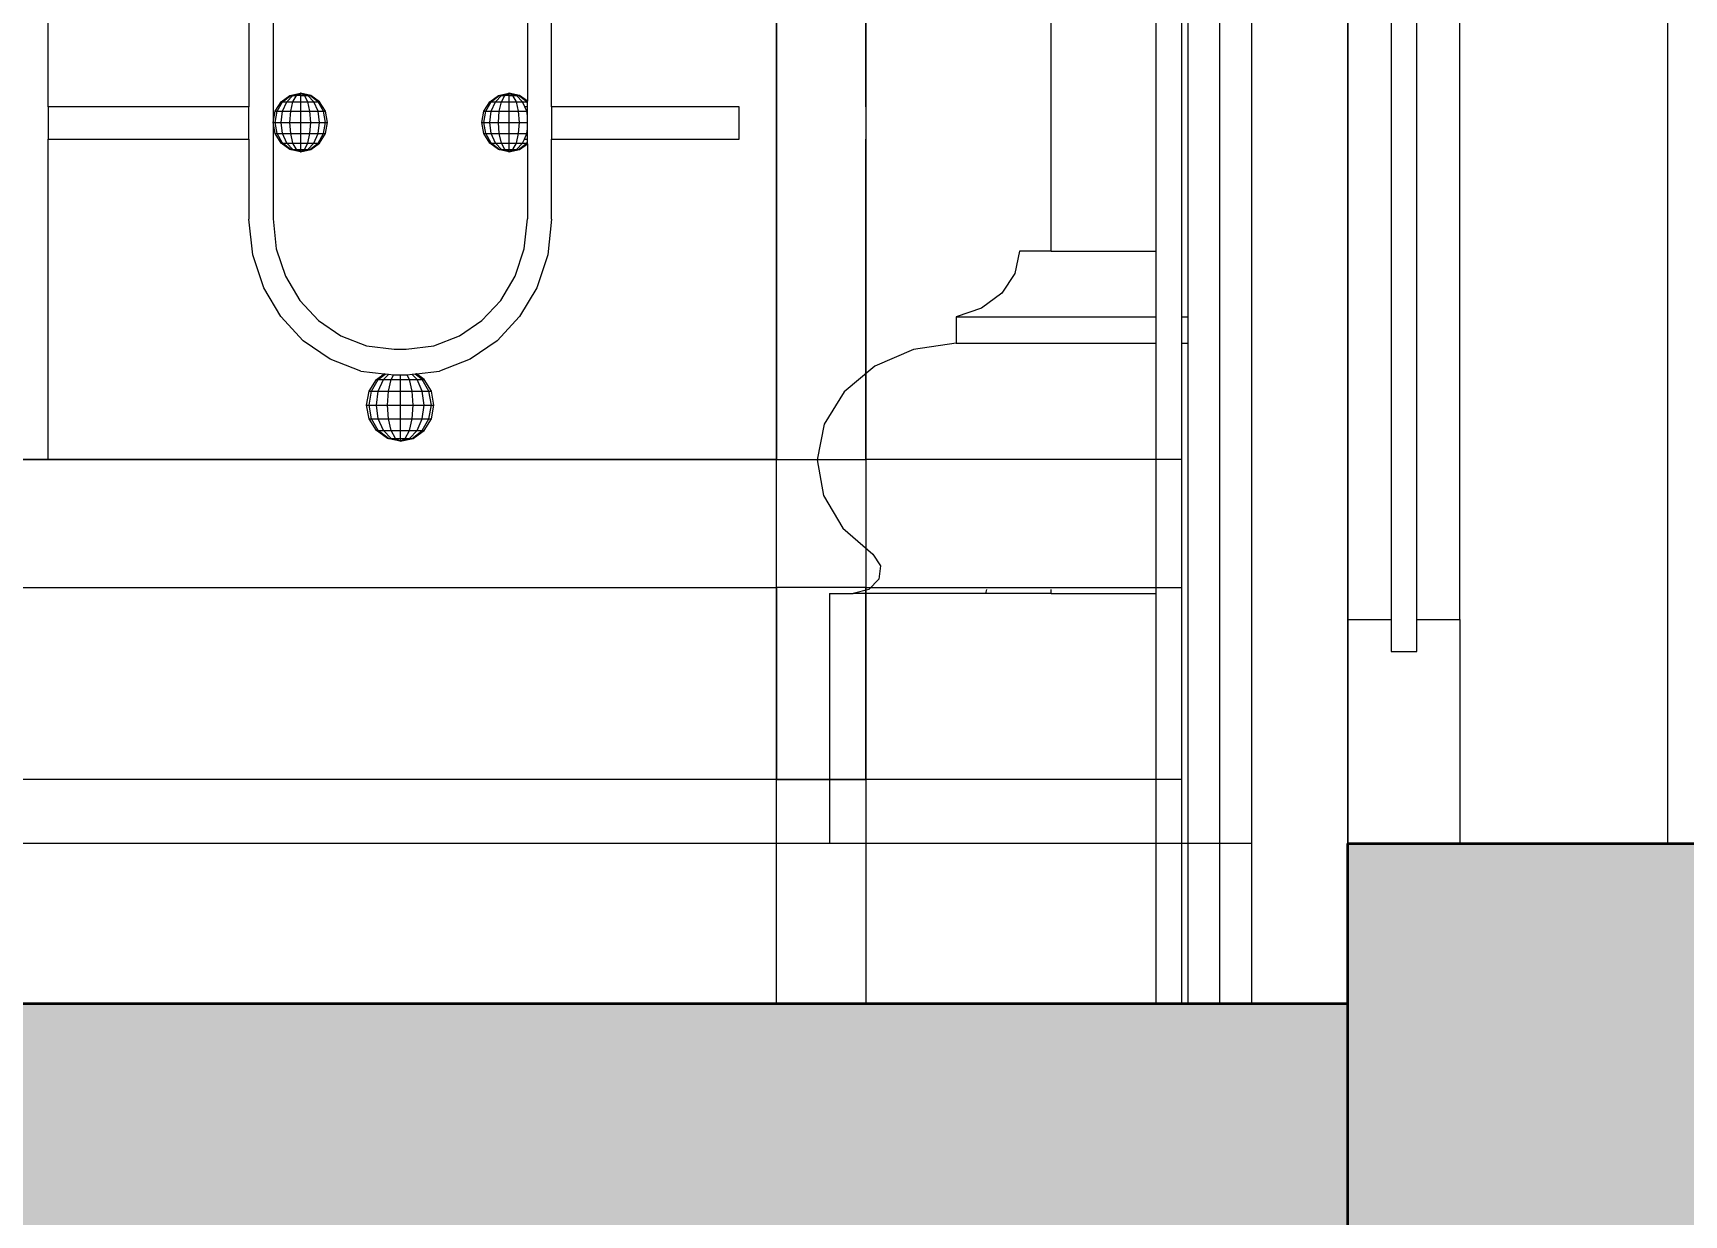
# Model space of a CAD drawing. Header units: millimetres. Extents: x 1832547 to 2001569, y -558009 to -417808.
# Drawn here: x 1918199 to 1918715, y -552015 to -551646 of the extents above; entities that cross this region are included whole.
import ezdxf

# ---------------------------------------------------------------- set-up
doc = ezdxf.new("R2010")
doc.units = ezdxf.units.MM
doc.header["$MEASUREMENT"] = 0
doc.linetypes.add('CENTER', pattern=[2, 1.25, -0.25, 0.25, -0.25])
doc.layers.get('0').update_dxf_attribs({"linetype": 'CONTINUOUS'})
doc.layers.get('DEFPOINTS').update_dxf_attribs({"linetype": 'CONTINUOUS'})
for name, color, linetype, lineweight in [('CA-cot', 2, 'CONTINUOUS', 35), ('CA. HATCH', 250, 'CONTINUOUS', 9), ('CA.dim 08', 8, 'CONTINUOUS', 13), ('CA.manh 08', 8, 'CONTINUOUS', 9), ('CA.thay 145', 145, 'CONTINUOUS', 18), ('CA.tim 67', 67, 'CENTER', 9), ('CA.vat lieu 08', 8, 'CONTINUOUS', 5), ('CA_manh 08', 8, 'CONTINUOUS', 9)]:
    doc.layers.add(name, color=color, linetype=linetype, lineweight=lineweight)
doc.layers.add('H', color=250, linetype='CONTINUOUS')
doc.styles.get("Standard").update_dxf_attribs({"font": 'roman.shx'})
doc.dimstyles.new('CA 70', dxfattribs={"dimscale": 0.7, "dimtxt": 220, "dimasz": 60, "dimexe": 160, "dimexo": 0, "dimgap": 30, "dimtad": 1, "dimdec": 0, "dimrnd": 5, "dimzin": 0, "dimdsep": 46, "dimtxsty": 'Standard', "dimblk": 'ARCHTICK', "dimcen": 0.09, "dimdle": 160, "dimclrd": 256, "dimclre": 256, "dimclrt": 255, "dimadec": 0, "dimazin": 0, "dimtfac": 1, "dimtdec": 0, "dimtix": 1, "dimtmove": 2, "dimatfit": 3, "dimldrblk": 'DOT', "dimfxl": 600, "dimfxlon": 1, "dimtolj": 1, "dimtzin": 0, "dimarcsym": 0})

# ---------------------------------------------------------------- blocks, each defined once
blk = doc.blocks.new('EG535')
at = {"layer": 'CA_manh 08'}
for p, q in [((1948186.53, -526490.22), (1948186.53, -527223.59)), ((1947958.98, -527113.43), (1947958.98, -526601.15)), ((1948021.7, -526601.15), (1948021.7, -527113.43)), ((1948029.27, -526602.13), (1948029.27, -527118.32)), ((1948108.72, -526601.77), (1948108.72, -527111.66)), ((1948116.28, -527113.43), (1948116.28, -526601.15)), ((1948186.53, -526601.15), (1948186.53, -527113.43)), ((1948214.46, -527113.43), (1948214.46, -526600.38)), ((1948214.46, -527113.43), (1948214.46, -526600.38)), ((1948034.52, -527109.87), (1948037.78, -527109.17)), ((1948034.77, -527109.87), (1948037.78, -527109.17)), ((1948035.48, -527109.87), (1948037.78, -527109.17)), ((1948036.53, -527109.87), (1948037.78, -527109.17)), ((1948037.78, -527109.17), (1948037.78, -527109.87)), ((1948039.03, -527109.87), (1948037.78, -527109.17)), ((1948040.08, -527109.87), (1948037.78, -527109.17)), ((1948040.79, -527109.87), (1948037.78, -527109.17)), ((1948041.04, -527109.87), (1948037.78, -527109.17)), ((1948099.71, -527109.87), (1948102.96, -527109.17)), ((1948099.95, -527109.87), (1948102.96, -527109.17)), ((1948100.66, -527109.87), (1948102.96, -527109.17)), ((1948101.72, -527109.87), (1948102.96, -527109.17)), ((1948102.96, -527109.17), (1948102.96, -527109.87)), ((1948104.21, -527109.87), (1948102.96, -527109.17)), ((1948105.27, -527109.87), (1948102.96, -527109.17)), ((1948105.97, -527109.87), (1948102.96, -527109.17)), ((1948106.22, -527109.87), (1948102.96, -527109.17)), ((1948021.7, -527113.43), (1947958.98, -527113.43)), ((1947958.98, -527113.43), (1947958.98, -527123.59)), ((1948021.7, -527123.59), (1948021.7, -527113.43)), ((1948029.27, -527118.32), (1948029.91, -527114.82)), ((1948029.91, -527114.82), (1948031.76, -527111.85)), ((1948029.91, -527114.82), (1948030.51, -527114.82)), ((1948029.91, -527118.32), (1948030.51, -527114.82)), ((1948030.51, -527114.82), (1948032.22, -527111.85)), ((1948030.51, -527114.82), (1948032.22, -527114.82)), ((1948031.76, -527111.85), (1948034.52, -527109.87)), ((1948032.22, -527111.85), (1948031.76, -527111.85)), ((1948031.76, -527118.32), (1948032.22, -527114.82)), ((1948032.22, -527111.85), (1948034.77, -527109.87)), ((1948032.22, -527111.85), (1948033.52, -527111.85)), ((1948032.22, -527114.82), (1948033.52, -527111.85)), ((1948032.22, -527114.82), (1948034.77, -527114.82)), ((1948033.52, -527111.85), (1948035.48, -527109.87)), ((1948033.52, -527111.85), (1948035.48, -527111.85)), ((1948034.52, -527109.87), (1948034.77, -527109.87)), ((1948034.52, -527118.32), (1948034.77, -527114.82)), ((1948034.77, -527109.87), (1948035.48, -527109.87)), ((1948034.77, -527114.82), (1948035.48, -527111.85)), ((1948034.77, -527114.82), (1948037.78, -527114.82)), ((1948035.48, -527109.87), (1948036.53, -527109.87)), ((1948035.48, -527111.85), (1948036.53, -527109.87)), ((1948035.48, -527111.85), (1948037.78, -527111.85)), ((1948037.78, -527109.87), (1948036.53, -527109.87)), ((1948037.78, -527109.87), (1948039.03, -527109.87)), ((1948037.78, -527109.87), (1948037.78, -527111.85)), ((1948037.78, -527111.85), (1948040.08, -527111.85)), ((1948037.78, -527111.85), (1948037.78, -527114.82)), ((1948037.78, -527114.82), (1948040.79, -527114.82)), ((1948037.78, -527114.82), (1948037.78, -527118.32)), ((1948039.03, -527109.87), (1948040.08, -527109.87)), ((1948040.08, -527111.85), (1948039.03, -527109.87)), ((1948040.08, -527109.87), (1948040.79, -527109.87)), ((1948042.04, -527111.85), (1948040.08, -527109.87)), ((1948040.08, -527111.85), (1948042.04, -527111.85)), ((1948040.79, -527114.82), (1948040.08, -527111.85)), ((1948040.79, -527109.87), (1948041.04, -527109.87)), ((1948043.34, -527111.85), (1948040.79, -527109.87)), ((1948040.79, -527114.82), (1948043.34, -527114.82)), ((1948041.04, -527118.32), (1948040.79, -527114.82)), ((1948043.8, -527111.85), (1948041.04, -527109.87)), ((1948042.04, -527111.85), (1948043.34, -527111.85)), ((1948043.34, -527114.82), (1948042.04, -527111.85)), ((1948043.34, -527111.85), (1948043.8, -527111.85)), ((1948045.04, -527114.82), (1948043.34, -527111.85)), ((1948043.34, -527114.82), (1948045.04, -527114.82)), ((1948043.8, -527118.32), (1948043.34, -527114.82)), ((1948045.64, -527114.82), (1948043.8, -527111.85)), ((1948045.04, -527114.82), (1948045.64, -527114.82)), ((1948045.64, -527118.32), (1948045.04, -527114.82)), ((1948046.29, -527118.32), (1948045.64, -527114.82)), ((1948094.45, -527118.32), (1948095.1, -527114.82)), ((1948095.1, -527114.82), (1948096.94, -527111.85)), ((1948095.1, -527114.82), (1948095.7, -527114.82)), ((1948095.1, -527118.32), (1948095.7, -527114.82)), ((1948095.7, -527114.82), (1948097.4, -527111.85)), ((1948095.7, -527114.82), (1948097.4, -527114.82)), ((1948096.94, -527111.85), (1948099.71, -527109.87)), ((1948097.4, -527111.85), (1948096.94, -527111.85)), ((1948096.94, -527118.32), (1948097.4, -527114.82)), ((1948097.4, -527111.85), (1948099.95, -527109.87)), ((1948097.4, -527111.85), (1948098.71, -527111.85)), ((1948097.4, -527114.82), (1948098.71, -527111.85)), ((1948097.4, -527114.82), (1948099.95, -527114.82)), ((1948098.71, -527111.85), (1948100.66, -527109.87)), ((1948098.71, -527111.85), (1948100.66, -527111.85)), ((1948099.71, -527109.87), (1948099.95, -527109.87)), ((1948099.71, -527118.32), (1948099.95, -527114.82)), ((1948099.95, -527109.87), (1948100.66, -527109.87)), ((1948099.95, -527114.82), (1948100.66, -527111.85)), ((1948099.95, -527114.82), (1948102.96, -527114.82)), ((1948100.66, -527109.87), (1948101.72, -527109.87)), ((1948100.66, -527111.85), (1948101.72, -527109.87)), ((1948100.66, -527111.85), (1948102.96, -527111.85)), ((1948102.96, -527109.87), (1948101.72, -527109.87)), ((1948102.96, -527109.87), (1948104.21, -527109.87)), ((1948102.96, -527109.87), (1948102.96, -527111.85)), ((1948102.96, -527111.85), (1948105.27, -527111.85)), ((1948102.96, -527111.85), (1948102.96, -527114.82)), ((1948102.96, -527114.82), (1948105.97, -527114.82)), ((1948102.96, -527114.82), (1948102.96, -527118.32)), ((1948104.21, -527109.87), (1948105.27, -527109.87)), ((1948105.27, -527111.85), (1948104.21, -527109.87)), ((1948105.27, -527109.87), (1948105.97, -527109.87)), ((1948107.22, -527111.85), (1948105.27, -527109.87)), ((1948105.27, -527111.85), (1948107.22, -527111.85)), ((1948105.97, -527114.82), (1948105.27, -527111.85)), ((1948105.97, -527109.87), (1948106.22, -527109.87)), ((1948108.52, -527111.85), (1948105.97, -527109.87)), ((1948105.97, -527114.82), (1948108.52, -527114.82)), ((1948106.22, -527118.32), (1948105.97, -527114.82)), ((1948108.72, -527111.66), (1948106.22, -527109.87)), ((1948107.22, -527111.85), (1948108.52, -527111.85)), ((1948108.52, -527114.82), (1948107.22, -527111.85)), ((1948108.72, -527113.43), (1948108.03, -527113.43)), ((1948108.52, -527111.85), (1948108.72, -527111.85)), ((1948108.72, -527112.19), (1948108.52, -527111.85)), ((1948108.52, -527114.82), (1948108.72, -527114.82)), ((1948108.72, -527116.29), (1948108.52, -527114.82)), ((1948108.72, -527111.85), (1948108.72, -527111.66)), ((1948108.72, -527112.19), (1948108.72, -527111.85)), ((1948108.72, -527113.43), (1948108.72, -527112.19)), ((1948108.72, -527114.82), (1948108.72, -527113.43)), ((1948108.72, -527116.29), (1948108.72, -527114.82)), ((1948174.9, -527113.43), (1948116.28, -527113.43)), ((1948116.28, -527113.43), (1948116.28, -527123.59)), ((1948174.9, -527123.59), (1948174.9, -527113.43)), ((1948186.53, -527123.59), (1948186.53, -527113.43)), ((1948214.46, -527113.43), (1948214.46, -527123.59)), ((1948214.46, -527113.43), (1948214.46, -527123.59)), ((1948029.27, -527118.32), (1948029.91, -527118.32)), ((1948029.91, -527121.82), (1948029.27, -527118.32)), ((1948029.27, -527118.32), (1948029.27, -527148.46)), ((1948029.91, -527118.32), (1948031.76, -527118.32)), ((1948030.51, -527121.82), (1948029.91, -527118.32)), ((1948031.76, -527118.32), (1948034.52, -527118.32)), ((1948032.22, -527121.82), (1948031.76, -527118.32)), ((1948034.52, -527118.32), (1948037.78, -527118.32)), ((1948034.77, -527121.82), (1948034.52, -527118.32)), ((1948037.78, -527118.32), (1948041.04, -527118.32)), ((1948037.78, -527118.32), (1948037.78, -527121.82)), ((1948040.79, -527121.82), (1948041.04, -527118.32)), ((1948041.04, -527118.32), (1948043.8, -527118.32)), ((1948043.34, -527121.82), (1948043.8, -527118.32)), ((1948043.8, -527118.32), (1948045.64, -527118.32)), ((1948045.04, -527121.82), (1948045.64, -527118.32)), ((1948045.64, -527118.32), (1948046.29, -527118.32)), ((1948045.64, -527121.82), (1948046.29, -527118.32)), ((1948094.45, -527118.32), (1948095.1, -527118.32)), ((1948095.1, -527121.82), (1948094.45, -527118.32)), ((1948095.1, -527118.32), (1948096.94, -527118.32)), ((1948095.7, -527121.82), (1948095.1, -527118.32)), ((1948096.94, -527118.32), (1948099.71, -527118.32)), ((1948097.4, -527121.82), (1948096.94, -527118.32)), ((1948099.71, -527118.32), (1948102.96, -527118.32)), ((1948099.95, -527121.82), (1948099.71, -527118.32)), ((1948102.96, -527118.32), (1948106.22, -527118.32)), ((1948102.96, -527118.32), (1948102.96, -527121.82)), ((1948105.97, -527121.82), (1948106.22, -527118.32)), ((1948106.22, -527118.32), (1948108.72, -527118.32)), ((1948108.72, -527118.32), (1948108.72, -527116.29)), ((1948108.72, -527120.34), (1948108.72, -527118.32)), ((1947958.98, -527123.59), (1948021.7, -527123.59)), ((1947958.98, -527223.59), (1947958.98, -527123.59)), ((1948021.7, -527123.59), (1948021.7, -527148.49)), ((1948029.91, -527121.82), (1948030.51, -527121.82)), ((1948031.76, -527124.78), (1948029.91, -527121.82)), ((1948030.51, -527121.82), (1948032.22, -527121.82)), ((1948032.22, -527124.78), (1948030.51, -527121.82)), ((1948031.76, -527124.78), (1948032.22, -527124.78)), ((1948034.52, -527126.77), (1948031.76, -527124.78)), ((1948032.22, -527121.82), (1948034.77, -527121.82)), ((1948033.52, -527124.78), (1948032.22, -527121.82)), ((1948032.22, -527124.78), (1948033.52, -527124.78)), ((1948034.77, -527126.77), (1948032.22, -527124.78)), ((1948033.52, -527124.78), (1948035.48, -527124.78)), ((1948035.48, -527126.77), (1948033.52, -527124.78)), ((1948034.77, -527121.82), (1948037.78, -527121.82)), ((1948035.48, -527124.78), (1948034.77, -527121.82)), ((1948035.48, -527124.78), (1948037.78, -527124.78)), ((1948036.53, -527126.77), (1948035.48, -527124.78)), ((1948037.78, -527121.82), (1948040.79, -527121.82)), ((1948037.78, -527121.82), (1948037.78, -527124.78)), ((1948037.78, -527124.78), (1948040.08, -527124.78)), ((1948037.78, -527124.78), (1948037.78, -527126.77)), ((1948039.03, -527126.77), (1948040.08, -527124.78)), ((1948040.08, -527124.78), (1948040.79, -527121.82)), ((1948040.08, -527124.78), (1948042.04, -527124.78)), ((1948040.08, -527126.77), (1948042.04, -527124.78)), ((1948040.79, -527121.82), (1948043.34, -527121.82)), ((1948040.79, -527126.77), (1948043.34, -527124.78)), ((1948041.04, -527126.77), (1948043.8, -527124.78)), ((1948042.04, -527124.78), (1948043.34, -527121.82)), ((1948042.04, -527124.78), (1948043.34, -527124.78)), ((1948043.34, -527121.82), (1948045.04, -527121.82)), ((1948043.34, -527124.78), (1948045.04, -527121.82)), ((1948043.34, -527124.78), (1948043.8, -527124.78)), ((1948043.8, -527124.78), (1948045.64, -527121.82)), ((1948045.04, -527121.82), (1948045.64, -527121.82)), ((1948095.1, -527121.82), (1948095.7, -527121.82)), ((1948096.94, -527124.78), (1948095.1, -527121.82)), ((1948095.7, -527121.82), (1948097.4, -527121.82)), ((1948097.4, -527124.78), (1948095.7, -527121.82)), ((1948096.94, -527124.78), (1948097.4, -527124.78)), ((1948099.71, -527126.77), (1948096.94, -527124.78)), ((1948097.4, -527121.82), (1948099.95, -527121.82)), ((1948098.71, -527124.78), (1948097.4, -527121.82)), ((1948097.4, -527124.78), (1948098.71, -527124.78)), ((1948099.95, -527126.77), (1948097.4, -527124.78)), ((1948098.71, -527124.78), (1948100.66, -527124.78)), ((1948100.66, -527126.77), (1948098.71, -527124.78)), ((1948099.95, -527121.82), (1948102.96, -527121.82)), ((1948100.66, -527124.78), (1948099.95, -527121.82)), ((1948100.66, -527124.78), (1948102.96, -527124.78)), ((1948101.72, -527126.77), (1948100.66, -527124.78)), ((1948102.96, -527121.82), (1948105.97, -527121.82)), ((1948102.96, -527121.82), (1948102.96, -527124.78)), ((1948102.96, -527124.78), (1948105.27, -527124.78)), ((1948102.96, -527124.78), (1948102.96, -527126.77)), ((1948104.21, -527126.77), (1948105.27, -527124.78)), ((1948105.27, -527124.78), (1948105.97, -527121.82)), ((1948105.27, -527124.78), (1948107.22, -527124.78)), ((1948105.27, -527126.77), (1948107.22, -527124.78)), ((1948105.97, -527121.82), (1948108.52, -527121.82)), ((1948105.97, -527126.77), (1948108.52, -527124.78)), ((1948106.22, -527126.77), (1948108.72, -527124.97)), ((1948107.22, -527124.78), (1948107.77, -527123.59)), ((1948107.22, -527124.78), (1948108.52, -527124.78)), ((1948107.77, -527123.59), (1948108.52, -527121.82)), ((1948107.77, -527123.59), (1948108.72, -527123.59)), ((1948108.52, -527121.82), (1948108.72, -527120.34)), ((1948108.52, -527121.82), (1948108.72, -527121.82)), ((1948108.52, -527124.78), (1948108.72, -527124.45)), ((1948108.52, -527124.78), (1948108.72, -527124.78)), ((1948108.72, -527121.82), (1948108.72, -527120.34)), ((1948108.72, -527123.59), (1948108.72, -527121.82)), ((1948108.72, -527124.45), (1948108.72, -527123.59)), ((1948108.72, -527124.78), (1948108.72, -527124.45)), ((1948108.72, -527124.97), (1948108.72, -527124.78)), ((1948108.72, -527124.97), (1948108.72, -527148.46)), ((1948116.28, -527148.49), (1948116.28, -527123.59)), ((1948116.28, -527123.59), (1948174.9, -527123.59)), ((1948186.53, -527123.59), (1948186.53, -527223.59)), ((1948214.46, -527223.59), (1948214.46, -527123.59)), ((1948214.46, -527223.59), (1948214.46, -527123.59)), ((1948034.77, -527126.77), (1948034.52, -527126.77)), ((1948037.78, -527127.46), (1948034.52, -527126.77)), ((1948034.77, -527126.77), (1948035.48, -527126.77)), ((1948037.78, -527127.46), (1948034.77, -527126.77)), ((1948035.48, -527126.77), (1948036.53, -527126.77)), ((1948037.78, -527127.46), (1948035.48, -527126.77)), ((1948036.53, -527126.77), (1948037.78, -527126.77)), ((1948037.78, -527127.46), (1948036.53, -527126.77)), ((1948037.78, -527126.77), (1948039.03, -527126.77)), ((1948037.78, -527127.46), (1948039.03, -527126.77)), ((1948037.78, -527127.46), (1948041.04, -527126.77)), ((1948037.78, -527126.77), (1948037.78, -527127.46)), ((1948037.78, -527127.46), (1948040.08, -527126.77)), ((1948037.78, -527127.46), (1948040.79, -527126.77)), ((1948039.03, -527126.77), (1948040.08, -527126.77)), ((1948040.08, -527126.77), (1948040.79, -527126.77)), ((1948040.79, -527126.77), (1948041.04, -527126.77)), ((1948099.95, -527126.77), (1948099.71, -527126.77)), ((1948102.96, -527127.46), (1948099.71, -527126.77)), ((1948099.95, -527126.77), (1948100.66, -527126.77)), ((1948102.96, -527127.46), (1948099.95, -527126.77)), ((1948100.66, -527126.77), (1948101.72, -527126.77)), ((1948102.96, -527127.46), (1948100.66, -527126.77)), ((1948101.72, -527126.77), (1948102.96, -527126.77)), ((1948102.96, -527127.46), (1948101.72, -527126.77)), ((1948102.96, -527126.77), (1948104.21, -527126.77)), ((1948102.96, -527127.46), (1948104.21, -527126.77)), ((1948102.96, -527127.46), (1948106.22, -527126.77)), ((1948102.96, -527126.77), (1948102.96, -527127.46)), ((1948102.96, -527127.46), (1948105.27, -527126.77)), ((1948102.96, -527127.46), (1948105.97, -527126.77)), ((1948104.21, -527126.77), (1948105.27, -527126.77)), ((1948105.27, -527126.77), (1948105.97, -527126.77)), ((1948105.97, -527126.77), (1948106.22, -527126.77)), ((1948022.9, -527159.67), (1948021.7, -527148.49)), ((1948029.27, -527148.46), (1948030.27, -527157.78)), ((1948107.72, -527157.78), (1948108.72, -527148.46)), ((1948116.28, -527148.49), (1948115.08, -527159.67)), ((1948026.32, -527169.93), (1948022.9, -527159.67)), ((1948030.27, -527157.78), (1948033.12, -527166.33)), ((1948104.86, -527166.34), (1948107.72, -527157.78)), ((1948115.08, -527159.67), (1948111.67, -527169.93)), ((1948033.12, -527166.33), (1948037.59, -527173.89)), ((1948100.39, -527173.89), (1948104.86, -527166.34)), ((1948031.68, -527178.98), (1948026.32, -527169.93)), ((1948111.67, -527169.93), (1948106.3, -527178.98)), ((1948037.59, -527173.89), (1948043.45, -527180.19)), ((1948094.52, -527180.19), (1948100.39, -527173.89)), ((1948038.71, -527186.54), (1948031.68, -527178.98)), ((1948043.45, -527180.19), (1948050.48, -527184.99)), ((1948087.49, -527184.99), (1948094.52, -527180.19)), ((1948106.3, -527178.98), (1948099.27, -527186.54)), ((1948047.14, -527192.3), (1948038.71, -527186.54)), ((1948050.48, -527184.99), (1948058.45, -527188.06)), ((1948079.53, -527188.06), (1948087.49, -527184.99)), ((1948099.27, -527186.54), (1948090.84, -527192.3)), ((1948058.45, -527188.06), (1948067.13, -527189.13)), ((1948067.13, -527189.13), (1948070.85, -527189.13)), ((1948070.85, -527189.13), (1948079.53, -527188.06)), ((1948056.7, -527195.97), (1948047.14, -527192.3)), ((1948056.7, -527195.97), (1948063.96, -527196.87)), ((1948061.56, -527198.6), (1948063.96, -527196.87)), ((1948062.13, -527198.6), (1948064.29, -527196.91)), ((1948063.74, -527198.6), (1948065.28, -527197.03)), ((1948064.29, -527196.91), (1948063.96, -527196.87)), ((1948065.28, -527197.03), (1948064.29, -527196.91)), ((1948066.88, -527197.23), (1948065.28, -527197.03)), ((1948066.15, -527198.6), (1948066.88, -527197.23)), ((1948067.1, -527197.26), (1948066.88, -527197.23)), ((1948069, -527197.26), (1948067.1, -527197.26)), ((1948069, -527197.26), (1948069, -527198.6)), ((1948070.88, -527197.26), (1948069, -527197.26)), ((1948071.11, -527197.23), (1948070.88, -527197.26)), ((1948072.72, -527197.03), (1948071.11, -527197.23)), ((1948071.84, -527198.6), (1948071.11, -527197.23)), ((1948073.7, -527196.91), (1948072.72, -527197.03)), ((1948074.25, -527198.6), (1948072.72, -527197.03)), ((1948074.03, -527196.87), (1948073.7, -527196.91)), ((1948075.87, -527198.6), (1948073.7, -527196.91)), ((1948074.03, -527196.87), (1948081.29, -527195.97)), ((1948076.43, -527198.6), (1948074.03, -527196.87)), ((1948090.84, -527192.3), (1948081.29, -527195.97)), ((1948058.48, -527206.58), (1948059.28, -527202.26)), ((1948059.28, -527202.26), (1948061.56, -527198.6)), ((1948059.28, -527202.26), (1948060.02, -527202.26)), ((1948059.28, -527206.58), (1948060.02, -527202.26)), ((1948060.02, -527202.26), (1948062.13, -527198.6)), ((1948060.02, -527202.26), (1948062.13, -527202.26)), ((1948061.56, -527198.6), (1948062.13, -527198.6)), ((1948061.56, -527206.58), (1948062.13, -527202.26)), ((1948062.13, -527198.6), (1948063.74, -527198.6)), ((1948062.13, -527202.26), (1948063.74, -527198.6)), ((1948062.13, -527202.26), (1948065.28, -527202.26)), ((1948063.74, -527198.6), (1948066.15, -527198.6)), ((1948064.97, -527206.58), (1948065.28, -527202.26)), ((1948065.28, -527202.26), (1948066.15, -527198.6)), ((1948065.28, -527202.26), (1948069, -527202.26)), ((1948066.15, -527198.6), (1948069, -527198.6)), ((1948069, -527198.6), (1948071.84, -527198.6)), ((1948069, -527198.6), (1948069, -527202.26)), ((1948069, -527202.26), (1948072.71, -527202.26)), ((1948069, -527202.26), (1948069, -527206.58)), ((1948071.84, -527198.6), (1948074.25, -527198.6)), ((1948072.71, -527202.26), (1948071.84, -527198.6)), ((1948072.71, -527202.26), (1948075.87, -527202.26)), ((1948073.02, -527206.58), (1948072.71, -527202.26)), ((1948074.25, -527198.6), (1948075.87, -527198.6)), ((1948075.87, -527202.26), (1948074.25, -527198.6)), ((1948075.87, -527198.6), (1948076.43, -527198.6)), ((1948077.97, -527202.26), (1948075.87, -527198.6)), ((1948075.87, -527202.26), (1948077.97, -527202.26)), ((1948076.43, -527206.58), (1948075.87, -527202.26)), ((1948078.71, -527202.26), (1948076.43, -527198.6)), ((1948077.97, -527202.26), (1948078.71, -527202.26)), ((1948078.71, -527206.58), (1948077.97, -527202.26)), ((1948079.51, -527206.58), (1948078.71, -527202.26)), ((1948058.48, -527206.58), (1948059.28, -527206.58)), ((1948059.28, -527210.91), (1948058.48, -527206.58)), ((1948059.28, -527206.58), (1948061.56, -527206.58)), ((1948060.02, -527210.91), (1948059.28, -527206.58)), ((1948061.56, -527206.58), (1948064.97, -527206.58)), ((1948062.13, -527210.91), (1948061.56, -527206.58)), ((1948064.97, -527206.58), (1948069, -527206.58)), ((1948065.28, -527210.91), (1948064.97, -527206.58)), ((1948069, -527206.58), (1948073.02, -527206.58)), ((1948069, -527206.58), (1948069, -527210.91)), ((1948072.71, -527210.91), (1948073.02, -527206.58)), ((1948073.02, -527206.58), (1948076.43, -527206.58)), ((1948075.87, -527210.91), (1948076.43, -527206.58)), ((1948076.43, -527206.58), (1948078.71, -527206.58)), ((1948077.97, -527210.91), (1948078.71, -527206.58)), ((1948078.71, -527206.58), (1948079.51, -527206.58)), ((1948078.71, -527210.91), (1948079.51, -527206.58)), ((1948059.28, -527210.91), (1948060.02, -527210.91)), ((1948061.56, -527214.57), (1948059.28, -527210.91)), ((1948060.02, -527210.91), (1948062.13, -527210.91)), ((1948062.13, -527214.57), (1948060.02, -527210.91)), ((1948062.13, -527210.91), (1948065.28, -527210.91)), ((1948063.74, -527214.57), (1948062.13, -527210.91)), ((1948065.28, -527210.91), (1948069, -527210.91)), ((1948066.15, -527214.57), (1948065.28, -527210.91)), ((1948069, -527210.91), (1948072.71, -527210.91)), ((1948069, -527210.91), (1948069, -527214.57)), ((1948071.84, -527214.57), (1948072.71, -527210.91)), ((1948072.71, -527210.91), (1948075.87, -527210.91)), ((1948074.25, -527214.57), (1948075.87, -527210.91)), ((1948075.87, -527210.91), (1948077.97, -527210.91)), ((1948075.87, -527214.57), (1948077.97, -527210.91)), ((1948076.43, -527214.57), (1948078.71, -527210.91)), ((1948077.97, -527210.91), (1948078.71, -527210.91)), ((1948061.56, -527214.57), (1948062.13, -527214.57)), ((1948064.97, -527217.02), (1948061.56, -527214.57)), ((1948062.13, -527214.57), (1948063.74, -527214.57)), ((1948065.28, -527217.02), (1948062.13, -527214.57)), ((1948063.74, -527214.57), (1948066.15, -527214.57)), ((1948066.15, -527217.02), (1948063.74, -527214.57)), ((1948065.28, -527217.02), (1948064.97, -527217.02)), ((1948069, -527217.88), (1948064.97, -527217.02)), ((1948065.28, -527217.02), (1948066.15, -527217.02)), ((1948069, -527217.88), (1948065.28, -527217.02)), ((1948066.15, -527214.57), (1948069, -527214.57)), ((1948067.46, -527217.02), (1948066.15, -527214.57)), ((1948066.15, -527217.02), (1948067.46, -527217.02)), ((1948069, -527217.88), (1948066.15, -527217.02)), ((1948067.46, -527217.02), (1948069, -527217.02)), ((1948069, -527217.88), (1948067.46, -527217.02)), ((1948069, -527214.57), (1948071.84, -527214.57)), ((1948069, -527214.57), (1948069, -527217.02)), ((1948069, -527217.02), (1948070.54, -527217.02)), ((1948069, -527217.88), (1948070.54, -527217.02)), ((1948069, -527217.02), (1948069, -527217.88)), ((1948069, -527217.88), (1948071.84, -527217.02)), ((1948069, -527217.88), (1948072.71, -527217.02)), ((1948069, -527217.88), (1948073.02, -527217.02)), ((1948070.54, -527217.02), (1948071.84, -527214.57)), ((1948070.54, -527217.02), (1948071.84, -527217.02)), ((1948071.84, -527214.57), (1948074.25, -527214.57)), ((1948071.84, -527217.02), (1948074.25, -527214.57)), ((1948071.84, -527217.02), (1948072.71, -527217.02)), ((1948072.71, -527217.02), (1948075.87, -527214.57)), ((1948072.71, -527217.02), (1948073.02, -527217.02)), ((1948073.02, -527217.02), (1948076.43, -527214.57)), ((1948074.25, -527214.57), (1948075.87, -527214.57)), ((1948075.87, -527214.57), (1948076.43, -527214.57)), ((1947732, -527223.59), (1948214.46, -527223.59)), ((1947958.98, -527223.59), (1947949.52, -527223.59)), ((1948186.53, -527223.59), (1947958.98, -527223.59)), ((1948186.53, -527223.59), (1947963.53, -527223.59)), ((1948186.53, -527263.59), (1948186.53, -527223.59)), ((1948186.53, -527263.59), (1948186.53, -527223.59)), ((1948214.46, -527223.59), (1948214.46, -527263.59)), ((1948214.46, -527223.59), (1948214.46, -527263.59)), ((1948313.08, -527223.59), (1948214.46, -527223.59)), ((1947512.28, -527263.59), (1948186.53, -527263.59)), ((1948186.53, -527263.59), (1948186.53, -527323.59)), ((1948186.53, -527263.59), (1948186.53, -527323.59)), ((1948214.46, -527263.59), (1948186.53, -527263.59)), ((1948214.46, -527323.59), (1948214.46, -527263.59)), ((1948214.46, -527323.59), (1948214.46, -527263.59)), ((1948214.46, -527263.59), (1948313.08, -527263.59)), ((1948186.53, -527323.59), (1947512.28, -527323.59)), ((1948214.46, -527323.59), (1948186.53, -527323.59)), ((1948214.46, -527323.59), (1948186.53, -527323.59)), ((1948186.53, -527323.59), (1948214.46, -527323.59)), ((1948313.08, -527323.59), (1948214.46, -527323.59)), ((1946714.98, -527393.59), (1948313.08, -527393.59))]:
    blk.add_line(p, q, dxfattribs=at)
blk = doc.blocks.new('*U461')
for p, q in [((0, 0), (0, 2730)), ((65, 70), (65, 2675)), ((100, 70), (100, 2675))]:
    blk.add_line(p, q)
at = {"color": 8}
blk.add_lwpolyline([(86.5, 60), (78.5, 60), (78.5, 2685), (86.5, 2685)], close=True, dxfattribs=at)
blk.add_lwpolyline([(78.5, 60), (78.5, 70), (65, 70), (65, 0), (100, 0), (100, 70), (86.5, 70), (86.5, 60)], close=True)
blk = doc.blocks.new('_ArchTick')
at = {"color": 1, "linetype": 'ByBlock', "const_width": 0.15}
blk.add_lwpolyline([(-0.5, -0.5), (0.5, 0.5)], dxfattribs=at)
blk = doc.blocks.new('*D481')
at = {"layer": 'CA.dim 08', "lineweight": -2, "transparency": 16777216}
for p, q in [((1918719.83, -553910.79), (1918719.83, -554442.79)), ((1919958.06, -553910.79), (1919958.06, -554442.79)), ((1918607.83, -554330.79), (1920070.06, -554330.79))]:
    blk.add_line(p, q, dxfattribs=at)
at = {"layer": 'DEFPOINTS', "color": 0, "transparency": 16777216}
for p in [(1919958.06, -551899.24), (1918719.83, -552232.18), (1919958.06, -554330.79)]:
    blk.add_point(p, dxfattribs=at)
at = {"layer": 'CA.dim 08', "lineweight": -2, "transparency": 16777216, "xscale": 42, "yscale": 42, "zscale": 42, "rotation": 180}
blk.add_blockref('_ArchTick', (1918719.83, -554330.79), dxfattribs=at)
at = {"layer": 'CA.dim 08', "lineweight": -2, "transparency": 16777216, "xscale": 42, "yscale": 42, "zscale": 42}
blk.add_blockref('_ArchTick', (1919958.06, -554330.79), dxfattribs=at)
at = {"layer": 'CA.dim 08', "color": 255, "transparency": 16777216, "insert": (1919338.94, -554232.79), "char_height": 154, "attachment_point": 5}
blk.add_mtext('\\A1;1240', dxfattribs=at)
blk = doc.blocks.new('_DOT')
at = {"color": 1, "linetype": 'ByBlock'}
blk.add_line((-0.5, 0), (-1, 0), dxfattribs=at)
at = {"color": 1, "linetype": 'ByBlock', "const_width": 0.5}
blk.add_lwpolyline([(-0.25, 0, 1), (0.25, 0, 1)], format="xyb", close=True, dxfattribs=at)

msp = doc.modelspace()

# ---------------------------------------------------------------- hatches: boundary and pattern name
at = {"layer": 'CA. HATCH'}
h = msp.add_hatch(dxfattribs=at)
h.set_pattern_fill('BETONG', color=256, scale=20, pattern_type=2)
h.set_pattern_definition([(0, (0, 0), (0, 103.9230485), [2.5, -57.5]), (0, (0, 4.33), (0, 103.9230485), [2.5, -57.5]), (120, (0, 0), (-90, -51.961524), [2.5, -57.5]), (120, (3.75, 2.17), (-90, -51.961524), [2.5, -57.5]), (0, (30, 51.96), (0, 103.9230485), [2.5, -57.5]), (0, (30, 56.29), (0, 103.9230485), [2.5, -57.5]), (120, (30, 51.96), (-90, -51.961524), [2.5, -57.5]), (120, (33.75, 54.13), (-90, -51.961524), [2.5, -57.5]), (60, (2.5, 0), (-90, 51.961524), [2.5, -57.5]), (60, (-1.25, 2.17), (-90, 51.961524), [2.5, -57.5]), (60, (32.5, -51.96), (-90, 51.961524), [2.5, -57.5]), (60, (28.75, -49.8), (-90, 51.961524), [2.5, -57.5]), (45, (0, 0), (-21.21320344, 21.21320344), []), (50, (0, 0), (143.4520365, -12.550427), [15, -165]), (355, (0, 0), (-27.750267, 150.438427), [12, -132]), (100.4514, (11.95, -1.05), (115.701876, 137.887908), [12.748038, -140.228422]), (46.1842, (0, 40), (213.44821, -33.103803), [22.5, -247.5]), (96.6356, (17.79, 37.24), (186.932541, 194.823574), [19.122058, -210.3426]), (351.1842, (0, 40), (186.93239, 194.82372), [18, -198]), (21, (20, 30), (119.3814104, -80.523778), [15, -165]), (326, (20, 30), (48.663066, 145.030009), [12, -132]), (71.4514, (29.95, 23.29), (168.044526, 64.506099), [12.748038, -140.228422]), (37.5, (0, 0), (2.431971, 66.5787708), [0, -130.4, 0, -134, 0, -132.5]), (7.5, (0, 0), (52.6139075, 78.8823424), [0, -76.4, 0, -127.4, 0, -50.5]), (327.5, (-44.6, 0), (106.7644872, -4.5109743), [0, -50, 0, -156, 0, -207]), (317.5, (-64.6, 0), (116.637234, 20.0209965), [0, -65, 0, -103.6, 0, -147])])
h.paths.add_polyline_path([(1928389.95, -544598.84), (1928279.75, -544598.84), (1926914.95, -541949.22), (1926914.95, -541609.24), (1926694.95, -541609.24), (1926694.95, -541949.23), (1926779.97, -541949.23), (1928144.97, -544599.23), (1918829.83, -544599.23), (1918609.83, -544599.23), (1918609.83, -544599.24), (1916744.81, -544599.24), (1918109.81, -541949.24), (1918194.84, -541949.24), (1918194.84, -541609.25), (1917974.83, -541609.25), (1917974.83, -541949.23), (1916609.83, -544599.24), (1916499.83, -544599.24), (1916499.83, -544857.38), (1916046.7, -544857.38), (1916046.7, -544599.24), (1915826.7, -544599.24), (1915592.15, -544599.24), (1915592.15, -544718.32), (1915826.7, -544718.32), (1915826.7, -544976.45), (1916046.7, -544976.45), (1916499.83, -544976.45), (1916719.83, -544976.45), (1916719.83, -544718.32), (1918609.83, -544718.32), (1918609.83, -544999.23), (1918829.83, -544999.23), (1918829.83, -544719.23), (1924609.95, -544719.23), (1924609.95, -544999.24), (1924829.95, -544999.24), (1924829.95, -544719.23), (1928169.95, -544719.23), (1928169.95, -544976.05), (1928389.95, -544976.05), (1928869.95, -544976.45), (1928924.95, -544976.45), (1928924.95, -544718.32), (1929159.49, -544718.32), (1929159.49, -544599.24), (1929089.95, -544599.24), (1928704.95, -544599.24), (1928704.95, -544857.38), (1928389.95, -544857.38)])
h.paths.add_polyline_path([(1918609.83, -545334.24), (1918544.83, -545334.24), (1918544.83, -545284.24), (1918609.83, -545284.24), (1918829.83, -545284.24), (1918829.83, -545419.24), (1918609.83, -545419.24)])
h.paths.add_polyline_path([(1928389.95, -545334.24), (1928454.95, -545334.24), (1928454.95, -545284.24), (1928389.95, -545284.24), (1928169.95, -545284.24), (1928169.95, -545419.24), (1928389.95, -545419.24)])
h.paths.add_polyline_path([(1928494.95, -547469.24), (1928389.95, -547469.24), (1928389.95, -547399.24), (1928169.95, -547399.24), (1928169.95, -547549.24), (1928389.95, -547549.24), (1928494.95, -547549.24)])
h.paths.add_polyline_path([(1928169.95, -548199.24), (1928389.95, -548199.24), (1928389.95, -548599.24), (1928169.95, -548599.24)])
h.paths.add_polyline_path([(1928389.95, -549034.24), (1928454.95, -549034.24), (1928454.95, -548984.24), (1928389.95, -548984.24), (1928169.95, -548984.24), (1928169.95, -549119.24), (1928389.95, -549119.24)])
h.paths.add_polyline_path([(1924829.95, -548199.24), (1924609.95, -548199.24), (1918829.83, -548199.24), (1918609.83, -548199.24), (1918609.83, -548429.24), (1917079.83, -548429.24), (1917079.83, -548199.24), (1916859.83, -548199.24), (1916859.83, -548549.24), (1917079.83, -548549.24), (1918609.83, -548549.24), (1918609.83, -548599.24), (1918829.83, -548599.24), (1918829.83, -548319.24), (1922899.95, -548319.24), (1922899.95, -548599.24), (1923119.95, -548599.24), (1923119.95, -548319.24), (1924609.95, -548319.24), (1924609.95, -548599.24), (1924829.95, -548599.24), (1924829.95, -548482.97), (1926949.95, -549603.54), (1926949.95, -549947.24), (1928169.95, -549947.24), (1928169.95, -549827.24), (1927069.95, -549827.24), (1927069.95, -549531.24), (1924829.95, -548347.24)])
h.paths.add_polyline_path([(1918609.83, -549034.24), (1918544.83, -549034.24), (1918544.83, -548984.24), (1918609.83, -548984.24), (1918829.83, -548984.24), (1918829.83, -549119.24), (1918609.83, -549119.24)], flags=17)
h.paths.add_polyline_path([(1928494.95, -551169.24), (1928389.95, -551169.24), (1928389.95, -551099.24), (1928169.95, -551099.24), (1928169.95, -551249.24), (1928389.95, -551249.24), (1928494.95, -551249.24)])
h.paths.add_polyline_path([(1928169.95, -551899.24), (1928389.95, -551899.24), (1928389.95, -552399.24), (1928169.95, -552399.24)])
h.paths.add_polyline_path([(1925449.95, -551899.24), (1925669.95, -551899.24), (1925669.95, -552249.24), (1925449.95, -552249.24)])
h.paths.add_polyline_path([(1924609.95, -551899.24), (1924829.95, -551899.24), (1924829.95, -552399.24), (1924609.95, -552399.24)])
h.paths.add_polyline_path([(1918609.83, -551899.24), (1918829.83, -551899.24), (1918829.83, -552399.24), (1918609.83, -552399.24)])
h.paths.add_polyline_path([(1916489.94, -551949.24), (1916709.94, -551949.24), (1916709.94, -552449.24), (1916489.94, -552449.24)])
at = {"layer": 'CA.vat lieu 08'}
h = msp.add_hatch(dxfattribs=at)
h.set_pattern_fill('BTLOT', color=256, scale=20, pattern_type=2)
h.set_pattern_definition([(50, (0, 0), (143.4520365, -12.550427), [15, -165]), (355, (0, 0), (-27.750267, 150.438427), [12, -132]), (100.4514445, (11.95, -1.05), (115.701769, 137.887998), [12.748038, -140.228422]), (46.1842, (0, 40), (213.448266, -33.103856), [22.5, -247.5]), (96.635635, (17.79, 37.24), (186.93239, 194.82372), [19.122068, -210.342752]), (351.184164, (0, 40), (186.93239, 194.82372), [18, -198]), (21, (20, 30), (119.3814104, -80.523778), [15, -165]), (326, (20, 30), (48.663066, 145.030009), [12, -132]), (71.451445, (29.95, 23.29), (168.044475, 64.506231), [12.748038, -140.228422]), (37.5, (0, 0), (2.431971, 66.5787708), [0, -130.4, 0, -134, 0, -132.5]), (7.5, (0, 0), (52.6139075, 78.8823424), [0, -76.4, 0, -127.4, 0, -50.5]), (327.5, (-44.6, 0), (106.7644872, -4.5109743), [0, -50, 0, -156, 0, -207]), (317.5, (-64.6, 0), (116.637234, 20.0209965), [0, -65, 0, -103.6, 0, -147])])
h.paths.add_polyline_path([(1918829.83, -552019.24), (1924609.95, -552019.24), (1924609.95, -551899.24), (1918829.83, -551899.24)])
h.paths.add_polyline_path([(1916709.94, -552069.24), (1918609.83, -552069.24), (1918609.83, -551949.24), (1916709.94, -551949.24)])
h.paths.add_polyline_path([(1913300.53, -552699.24), (1915356.72, -552699.24), (1915356.72, -552819.24), (1913300.53, -552819.24)])
h.paths.add_polyline_path([(1925669.95, -551899.24), (1928169.95, -551899.24), (1928169.95, -552019.24), (1925669.95, -552019.24)])
h.paths.add_polyline_path([(1924829.95, -551899.24), (1925449.95, -551899.24), (1925449.95, -552019.24), (1924829.95, -552019.24)])
at = {"layer": 'H'}
h = msp.add_hatch(dxfattribs=at)
h.set_pattern_fill('ANSI31', color=256, scale=250, style=0)
h.paths.add_polyline_path([(1928169.95, -551249.24), (1928389.95, -551249.24), (1928389.95, -551899.24), (1928169.95, -551899.24)])
h.paths.add_polyline_path([(1928549.95, -551169.24), (1928494.95, -551169.24), (1928494.95, -551249.24), (1928389.95, -551249.24), (1928389.95, -551309.24), (1928449.95, -551309.24), (1928499.95, -551309.24), (1928499.95, -551279.24), (1928505.93, -551275.51), (1928511.56, -551271.26), (1928516.79, -551266.52), (1928521.56, -551261.33), (1928525.85, -551255.73), (1928529.63, -551249.77), (1928532.85, -551243.5), (1928535.49, -551236.96), (1928537.54, -551230.21), (1928538.97, -551223.3), (1928539.77, -551216.29), (1928539.95, -551209.24), (1928549.95, -551209.24)])
h.paths.add_polyline_path([(1928429.95, -551119.24), (1928419.95, -551119.24), (1928419.95, -551099.24), (1928389.95, -551099.24), (1928389.95, -551169.24), (1928439.95, -551169.24), (1928439.95, -551149.24), (1928429.95, -551149.24)])
h.paths.add_polyline_path([(1928169.95, -547549.24), (1928389.95, -547549.24), (1928389.95, -548199.24), (1928169.95, -548199.24)])
h.paths.add_polyline_path([(1928429.95, -547419.24), (1928419.95, -547419.24), (1928419.95, -547399.24), (1928389.95, -547399.24), (1928389.95, -547469.24), (1928439.95, -547469.24), (1928439.95, -547449.24), (1928429.95, -547449.24)])
h.paths.add_polyline_path([(1928549.95, -547469.24), (1928494.95, -547469.24), (1928494.95, -547549.24), (1928389.95, -547549.24), (1928389.95, -547609.24), (1928449.95, -547609.24), (1928499.95, -547609.24), (1928499.95, -547579.24), (1928505.93, -547575.51), (1928511.56, -547571.26), (1928516.79, -547566.52), (1928521.56, -547561.33), (1928525.85, -547555.73), (1928529.63, -547549.77), (1928532.85, -547543.5), (1928535.49, -547536.96), (1928537.54, -547530.21), (1928538.97, -547523.3), (1928539.77, -547516.29), (1928539.95, -547509.24), (1928549.95, -547509.24)])
h.paths.add_polyline_path([(1928519.95, -548909.24), (1928389.95, -548909.24), (1928389.95, -548984.24), (1928454.95, -548984.24), (1928454.95, -549034.24), (1928389.95, -549034.24), (1928389.95, -549119.24), (1928419.95, -549119.24), (1928419.95, -549099.24), (1928429.95, -549099.24), (1928429.95, -549069.24), (1928439.95, -549069.24), (1928439.95, -549049.24), (1928459.95, -549049.24), (1928469.95, -549049.24), (1928469.95, -549019.24), (1928475.93, -549015.51), (1928481.56, -549011.26), (1928486.79, -549006.52), (1928491.56, -549001.33), (1928495.85, -548995.73), (1928499.63, -548989.77), (1928502.85, -548983.5), (1928505.49, -548976.96), (1928507.54, -548970.21), (1928508.97, -548963.3), (1928509.77, -548956.29), (1928509.95, -548949.24), (1928519.95, -548949.24)])
h.paths.add_polyline_path([(1928169.95, -548599.24), (1928389.95, -548599.24), (1928389.95, -548984.24), (1928169.95, -548984.24)])
h.paths.add_polyline_path([(1928519.95, -545209.24), (1928389.95, -545209.24), (1928389.95, -545284.24), (1928454.95, -545284.24), (1928454.95, -545334.24), (1928389.95, -545334.24), (1928389.95, -545419.24), (1928419.95, -545419.24), (1928419.95, -545399.24), (1928429.95, -545399.24), (1928429.95, -545369.24), (1928439.95, -545369.24), (1928439.95, -545349.24), (1928459.95, -545349.24), (1928469.95, -545349.24), (1928469.95, -545319.24), (1928475.93, -545315.51), (1928481.56, -545311.26), (1928486.79, -545306.52), (1928491.56, -545301.33), (1928495.85, -545295.73), (1928499.63, -545289.77), (1928502.85, -545283.5), (1928505.49, -545276.96), (1928507.54, -545270.21), (1928508.97, -545263.3), (1928509.77, -545256.29), (1928509.95, -545249.24), (1928519.95, -545249.24)])
h.paths.add_polyline_path([(1928169.95, -544976.05), (1928389.95, -544976.05), (1928389.95, -545284.24), (1928169.95, -545284.24)])
edge = h.paths.add_edge_path()
edge.add_line((1926914.96, -541609.26), (1927024.91, -541609.26))
edge.add_line((1927024.91, -541609.26), (1927134.86, -541609.26))
edge.add_line((1927134.86, -541609.26), (1927134.86, -541649.26))
edge.add_line((1927134.86, -541649.26), (1927099.82, -541649.26))
edge.add_line((1927099.82, -541649.26), (1927099.82, -541674.26))
edge.add_line((1927099.82, -541674.26), (1927084.83, -541674.26))
edge.add_line((1927084.83, -541674.26), (1927084.83, -541704.26))
edge.add_arc((1927469.4, -542085.72), 541.67, 135.233, 145.9663)
edge.add_arc((1927335.16, -541979.99), 371.46, 147.8935, 165.8597)
edge.add_line((1926974.96, -541889.24), (1926939.96, -541889.24))
edge.add_line((1926939.96, -541889.24), (1926939.96, -541924.24))
edge.add_line((1926939.96, -541924.24), (1926914.96, -541924.24))
edge.add_line((1926914.96, -541924.24), (1926914.96, -541609.26))
edge = h.paths.add_edge_path()
edge.add_line((1917974.83, -541609.25), (1917864.89, -541609.25))
edge.add_line((1917864.89, -541609.25), (1917754.94, -541609.25))
edge.add_line((1917754.94, -541609.25), (1917754.94, -541649.25))
edge.add_line((1917754.94, -541649.25), (1917789.97, -541649.25))
edge.add_line((1917789.97, -541649.25), (1917789.97, -541674.25))
edge.add_line((1917789.97, -541674.25), (1917804.97, -541674.25))
edge.add_line((1917804.97, -541674.25), (1917804.97, -541704.25))
edge.add_arc((1917420.39, -542085.71), 541.67, 34.0337, 44.767, ccw=False)
edge.add_arc((1917554.63, -541979.98), 371.46, 14.1403, 32.1065, ccw=False)
edge.add_line((1917914.83, -541889.23), (1917949.83, -541889.23))
edge.add_line((1917949.83, -541889.23), (1917949.83, -541924.23))
edge.add_line((1917949.83, -541924.23), (1917974.83, -541924.23))
edge.add_line((1917974.83, -541924.23), (1917974.83, -541609.25))
h.paths.add_polyline_path([(1918829.83, -544999.23), (1918609.83, -544999.23), (1918609.83, -545284.24), (1918829.83, -545284.24)])
h.paths.add_polyline_path([(1918479.83, -545209.24), (1918609.83, -545209.24), (1918609.83, -545284.24), (1918544.83, -545284.24), (1918544.83, -545334.24), (1918609.83, -545334.24), (1918609.83, -545419.24), (1918579.83, -545419.24), (1918579.83, -545399.24), (1918569.83, -545399.24), (1918569.83, -545369.24), (1918559.83, -545369.24), (1918559.83, -545349.24), (1918539.83, -545349.24), (1918529.83, -545349.24), (1918529.83, -545319.24), (1918523.85, -545315.51), (1918518.22, -545311.26), (1918512.99, -545306.52), (1918508.22, -545301.33), (1918503.93, -545295.73), (1918500.15, -545289.77), (1918496.93, -545283.5), (1918494.29, -545276.96), (1918492.24, -545270.21), (1918490.81, -545263.3), (1918490.01, -545256.29), (1918489.83, -545249.24), (1918479.83, -545249.24)])
h.paths.add_polyline_path([(1918609.83, -548984.24), (1918829.83, -548984.24), (1918829.83, -548599.24), (1918609.83, -548599.24)])
h.paths.add_polyline_path([(1918479.83, -548909.24), (1918609.83, -548909.24), (1918609.83, -548984.24), (1918544.83, -548984.24), (1918544.83, -549034.24), (1918609.83, -549034.24), (1918609.83, -549119.24), (1918579.83, -549119.24), (1918579.83, -549099.24), (1918569.83, -549099.24), (1918569.83, -549069.24), (1918559.83, -549069.24), (1918559.83, -549049.24), (1918539.83, -549049.24), (1918529.83, -549049.24), (1918529.83, -549019.24), (1918523.85, -549015.51), (1918518.22, -549011.26), (1918512.99, -549006.52), (1918508.22, -549001.33), (1918503.93, -548995.73), (1918500.15, -548989.77), (1918496.93, -548983.5), (1918494.29, -548976.96), (1918492.24, -548970.21), (1918490.81, -548963.3), (1918490.01, -548956.29), (1918489.83, -548949.24), (1918479.83, -548949.24)])
h.paths.add_polyline_path([(1929090.07, -544779.89), (1929089.95, -544780.02), (1929089.95, -544780.04)])

# ---------------------------------------------------------------- linework, layer by layer
at = {"layer": 'CA-cot'}
for points in [[(1918609.83, -551899.24), (1918829.83, -551899.24), (1918829.83, -552399.24), (1918609.83, -552399.24)], [(1916709.94, -552069.24), (1918609.83, -552069.24), (1918609.83, -551949.24), (1916709.94, -551949.24)]]:
    msp.add_lwpolyline(points, close=True, dxfattribs=at)
at = {"layer": 'CA. HATCH'}
for p, q in [((1918569.83, -551949.24), (1918569.83, -549099.24)), ((1918579.83, -551949.24), (1918579.83, -549119.24)), ((1918549.83, -549149.24), (1918549.83, -551949.24)), ((1918559.83, -549149.24), (1918559.83, -551949.24))]:
    msp.add_line(p, q, dxfattribs=at)
at = {"layer": 'CA.dim 08'}
msp.add_lwpolyline([(1916709.94, -551949.24), (1918609.83, -551949.24)], dxfattribs=at)
at = {"layer": 'CA.manh 08'}
msp.add_lwpolyline([(1918557.83, -551005.88), (1918557.83, -551949.24)], dxfattribs=at)
msp.add_lwpolyline([(1918431.28, -551045.88), (1918459.21, -551045.88), (1918459.21, -551949.24), (1918431.28, -551949.24)], close=True, dxfattribs=at)
at = {"layer": 'CA.thay 145'}
for p, q in [((1918517.15, -551714.16), (1918517.07, -551629.97)), ((1918507.25, -551714.16), (1918505.8, -551721.13)), ((1918517.15, -551714.16), (1918507.25, -551714.16)), ((1918517.15, -551714.16), (1918549.83, -551714.16)), ((1918505.8, -551721.13), (1918501.67, -551727.31)), ((1918501.67, -551727.31), (1918495.32, -551732.02)), ((1918495.32, -551732.02), (1918487.46, -551734.72)), ((1918487.46, -551734.72), (1918487.46, -551742.95)), ((1918487.46, -551734.72), (1918549.83, -551734.72)), ((1918557.83, -551734.72), (1918559.83, -551734.72)), ((1918474.06, -551744.87), (1918462, -551750.09)), ((1918487.46, -551742.95), (1918474.06, -551744.87)), ((1918487.46, -551742.95), (1918549.83, -551742.95)), ((1918557.83, -551742.95), (1918559.83, -551742.95)), ((1918462, -551750.09), (1918452.42, -551758.11)), ((1918452.42, -551758.11), (1918446.23, -551768.17)), ((1918446.23, -551768.17), (1918444.03, -551779.33)), ((1918444.03, -551779.33), (1918446.01, -551790.51)), ((1918446.01, -551790.51), (1918452, -551800.66)), ((1918452, -551800.66), (1918461.42, -551808.81)), ((1918461.42, -551808.81), (1918463.79, -551812.49)), ((1918463.79, -551812.49), (1918463.3, -551816.65)), ((1918463.3, -551816.65), (1918460.11, -551819.88)), ((1918447.87, -551821.1), (1918447.87, -551899.24)), ((1918447.87, -551821.1), (1918455.3, -551821.1)), ((1918460.11, -551819.88), (1918455.3, -551821.1)), ((1918496.69, -551821.1), (1918455.3, -551821.1)), ((1918496.69, -551821.1), (1918497.02, -551819.88)), ((1918517.15, -551821.1), (1918496.69, -551821.1)), ((1918517.15, -551821.1), (1918517.15, -551819.88)), ((1918517.15, -551821.1), (1918549.83, -551821.1)), ((1918549.83, -551899.24), (1918447.87, -551899.24)), ((1918559.83, -551899.24), (1918557.83, -551899.24))]:
    msp.add_line(p, q, dxfattribs=at)
for points in [[(1918609.83, -548549.24), (1918609.83, -551899.24)], [(1916959.73, -551949.24), (1918609.83, -551949.24)]]:
    msp.add_lwpolyline(points, dxfattribs=at)
at = {"layer": 'CA.tim 67', "ltscale": 500}
for points in [[(1918579.83, -551899.24), (1907995.92, -551899.24)], [(1933501.89, -551899.24), (1918609.83, -551899.24)]]:
    msp.add_lwpolyline(points, dxfattribs=at)

# ---------------------------------------------------------------- block references
at = {"layer": 'CA.manh 08'}
msp.add_blockref('EG535', (-29755.25, -24555.65), dxfattribs=at)
at = {"layer": 'CA.thay 145', "xscale": -1}
msp.add_blockref('*U461', (1918709.83, -551899.24), dxfattribs=at)

# ---------------------------------------------------------------- dimensions: what is measured, and where the dimension line sits
at = {"layer": 'CA.dim 08'}
dim = msp.add_linear_dim(base=(1919958.06, -554330.79), p1=(1918719.83, -552232.18), p2=(1919958.06, -551899.24), dimstyle='CA 70', dxfattribs=at)
dim.commit()
dim.dimension.update_dxf_attribs({"geometry": '*D481', "text_midpoint": (1919338.94, -554232.79)})

doc.saveas('drawing.dxf')
